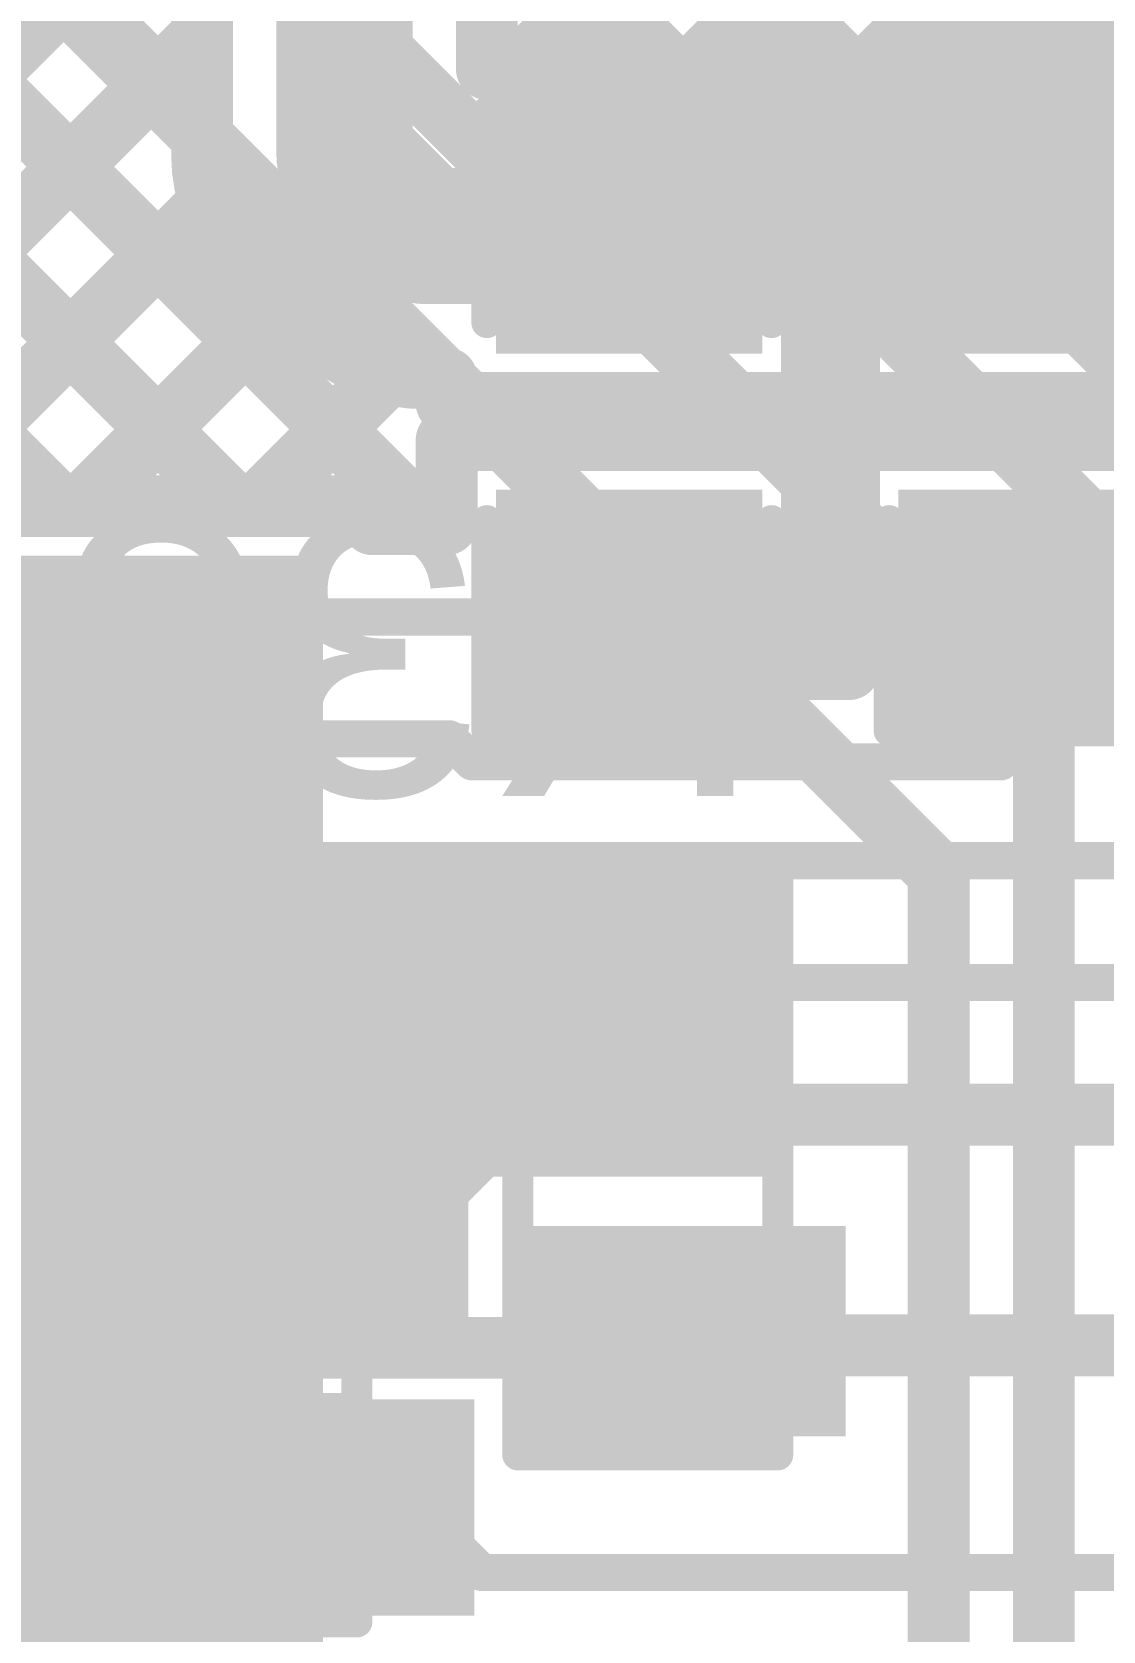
# Model space of a CAD drawing. Header units: millimetres. Extents: x -0.26 to 2.84, y -0.09 to 2.43.
# Drawn here: x 2.0575 to 2.2306, y 1.6595 to 1.918 of the extents above; entities that cross this region are included whole.
import ezdxf

# ---------------------------------------------------------------- set-up
doc = ezdxf.new("R2010")
doc.units = ezdxf.units.MM
doc.header["$MEASUREMENT"] = 0
for name, color, linetype in [('BottomLayer', 5, 'Continuous'), ('BottomOverlay', 54, 'Continuous'), ('BottomPaste', 16, 'Continuous'), ('BottomSolder', 6, 'Continuous'), ('TopLayer', 1, 'Continuous'), ('TopOverlay', 2, 'Continuous'), ('TopPaste', 8, 'Continuous'), ('TopSolder', 216, 'Continuous'), ('ViaHoleLayer', 16, 'Continuous')]:
    doc.layers.add(name, color=color, linetype=linetype)
doc.styles.add('Arial', font='', dxfattribs={"height": 0.2})
doc.styles.get('Arial').set_extended_font_data('Arial')

# ---------------------------------------------------------------- blocks, each defined once
blk = doc.blocks.new('R__0603_B_9')
at = {"layer": 'BottomLayer'}
for points in [[(-0.045, -0.0175), (-0.045, 0.0175), (-0.015, 0.0175), (-0.015, -0.0175)], [(0.015, -0.0175), (0.015, 0.0175), (0.045, 0.0175), (0.045, -0.0175)]]:
    blk.add_hatch(color=5, dxfattribs=at).paths.add_polyline_path(points)
at = {"layer": 'BottomPaste'}
for points in [[(-0.045, -0.0175), (-0.045, 0.0175), (-0.015, 0.0175), (-0.015, -0.0175)], [(0.015, -0.0175), (0.015, 0.0175), (0.045, 0.0175), (0.045, -0.0175)]]:
    blk.add_hatch(color=16, dxfattribs=at).paths.add_polyline_path(points)
at = {"layer": 'BottomSolder'}
for points in [[(-0.049, -0.0215), (-0.049, 0.0215), (-0.011, 0.0215), (-0.011, -0.0215)], [(0.011, -0.0215), (0.011, 0.0215), (0.049, 0.0215), (0.049, -0.0215)]]:
    blk.add_hatch(color=6, dxfattribs=at).paths.add_polyline_path(points)
at = {"layer": 'BottomOverlay', "const_width": 0.005}
for points in [[(-0.048, 0.021), (-0.048, -0.021)], [(-0.048, 0.021), (0.048, 0.021)], [(0.048, 0.021), (0.048, -0.021)], [(-0.048, -0.021), (0.048, -0.021)]]:
    blk.add_lwpolyline(points, dxfattribs=at)
at = {"layer": 'BottomOverlay', "const_width": 0.0025}
for points in [[(-0.04925, 0.021, 1), (-0.04675, 0.021, 1)], [(-0.04925, 0.021, 1), (-0.04675, 0.021, 1)], [(0.04675, 0.021, 1), (0.04925, 0.021, 1)], [(0.04675, 0.021, 1), (0.04925, 0.021, 1)], [(-0.04925, -0.021, 1), (-0.04675, -0.021, 1)], [(-0.04925, -0.021, 1), (-0.04675, -0.021, 1)], [(0.04675, -0.021, 1), (0.04925, -0.021, 1)], [(0.04675, -0.021, 1), (0.04925, -0.021, 1)]]:
    blk.add_lwpolyline(points, format="xyb", close=True, dxfattribs=at)
blk = doc.blocks.new('R__0603_B_10')
at = {"layer": 'BottomLayer'}
for points in [[(-0.045, -0.0175), (-0.045, 0.0175), (-0.015, 0.0175), (-0.015, -0.0175)], [(0.015, -0.0175), (0.015, 0.0175), (0.045, 0.0175), (0.045, -0.0175)]]:
    blk.add_hatch(color=5, dxfattribs=at).paths.add_polyline_path(points)
at = {"layer": 'BottomPaste'}
for points in [[(-0.045, -0.0175), (-0.045, 0.0175), (-0.015, 0.0175), (-0.015, -0.0175)], [(0.015, -0.0175), (0.015, 0.0175), (0.045, 0.0175), (0.045, -0.0175)]]:
    blk.add_hatch(color=16, dxfattribs=at).paths.add_polyline_path(points)
at = {"layer": 'BottomSolder'}
for points in [[(-0.049, -0.0215), (-0.049, 0.0215), (-0.011, 0.0215), (-0.011, -0.0215)], [(0.011, -0.0215), (0.011, 0.0215), (0.049, 0.0215), (0.049, -0.0215)]]:
    blk.add_hatch(color=6, dxfattribs=at).paths.add_polyline_path(points)
at = {"layer": 'BottomOverlay', "const_width": 0.005}
for points in [[(-0.048, 0.021), (-0.048, -0.021)], [(-0.048, 0.021), (0.048, 0.021)], [(0.048, 0.021), (0.048, -0.021)], [(-0.048, -0.021), (0.048, -0.021)]]:
    blk.add_lwpolyline(points, dxfattribs=at)
at = {"layer": 'BottomOverlay', "const_width": 0.0025}
for points in [[(-0.04925, 0.021, 1), (-0.04675, 0.021, 1)], [(-0.04925, 0.021, 1), (-0.04675, 0.021, 1)], [(0.04675, 0.021, 1), (0.04925, 0.021, 1)], [(0.04675, 0.021, 1), (0.04925, 0.021, 1)], [(-0.04925, -0.021, 1), (-0.04675, -0.021, 1)], [(-0.04925, -0.021, 1), (-0.04675, -0.021, 1)], [(0.04675, -0.021, 1), (0.04925, -0.021, 1)], [(0.04675, -0.021, 1), (0.04925, -0.021, 1)]]:
    blk.add_lwpolyline(points, format="xyb", close=True, dxfattribs=at)
blk = doc.blocks.new('PCM1865DBTR_71')
at = {"layer": 'TopLayer'}
for points in [[(0.1437, 0.13189), (0.08465, 0.13189), (0.08465, 0.1437), (0.1437, 0.1437)], [(0.1437, 0.1122), (0.08465, 0.1122), (0.08465, 0.12402), (0.1437, 0.12402)], [(0.1437, 0.09252), (0.08465, 0.09252), (0.08465, 0.10433), (0.1437, 0.10433)], [(0.1437, 0.07283), (0.08465, 0.07283), (0.08465, 0.08465), (0.1437, 0.08465)], [(0.1437, 0.05315), (0.08465, 0.05315), (0.08465, 0.06496), (0.1437, 0.06496)], [(0.1437, 0.03346), (0.08465, 0.03346), (0.08465, 0.04528), (0.1437, 0.04528)], [(0.1437, 0.01378), (0.08465, 0.01378), (0.08465, 0.02559), (0.1437, 0.02559)], [(0.1437, -0.00591), (0.08465, -0.00591), (0.08465, 0.00591), (0.1437, 0.00591)], [(0.1437, -0.02559), (0.08465, -0.02559), (0.08465, -0.01378), (0.1437, -0.01378)]]:
    blk.add_hatch(color=1, dxfattribs=at).paths.add_polyline_path(points)
at = {"layer": 'TopPaste'}
for points in [[(0.1437, 0.13189), (0.08465, 0.13189), (0.08465, 0.1437), (0.1437, 0.1437)], [(0.1437, 0.1122), (0.08465, 0.1122), (0.08465, 0.12402), (0.1437, 0.12402)], [(0.1437, 0.09252), (0.08465, 0.09252), (0.08465, 0.10433), (0.1437, 0.10433)], [(0.1437, 0.07283), (0.08465, 0.07283), (0.08465, 0.08465), (0.1437, 0.08465)], [(0.1437, 0.05315), (0.08465, 0.05315), (0.08465, 0.06496), (0.1437, 0.06496)], [(0.1437, 0.03346), (0.08465, 0.03346), (0.08465, 0.04528), (0.1437, 0.04528)], [(0.1437, 0.01378), (0.08465, 0.01378), (0.08465, 0.02559), (0.1437, 0.02559)], [(0.1437, -0.00591), (0.08465, -0.00591), (0.08465, 0.00591), (0.1437, 0.00591)], [(0.1437, -0.02559), (0.08465, -0.02559), (0.08465, -0.01378), (0.1437, -0.01378)]]:
    blk.add_hatch(color=8, dxfattribs=at).paths.add_polyline_path(points)
at = {"layer": 'TopSolder'}
for points in [[(0.1477, 0.12789), (0.08065, 0.12789), (0.08065, 0.1477), (0.1477, 0.1477)], [(0.1477, 0.1082), (0.08065, 0.1082), (0.08065, 0.12802), (0.1477, 0.12802)], [(0.1477, 0.08852), (0.08065, 0.08852), (0.08065, 0.10833), (0.1477, 0.10833)], [(0.1477, 0.06883), (0.08065, 0.06883), (0.08065, 0.08865), (0.1477, 0.08865)], [(0.1477, 0.04915), (0.08065, 0.04915), (0.08065, 0.06896), (0.1477, 0.06896)], [(0.1477, 0.02946), (0.08065, 0.02946), (0.08065, 0.04928), (0.1477, 0.04928)], [(0.1477, 0.00978), (0.08065, 0.00978), (0.08065, 0.02959), (0.1477, 0.02959)], [(0.1477, -0.00991), (0.08065, -0.00991), (0.08065, 0.00991), (0.1477, 0.00991)], [(0.1477, -0.02959), (0.08065, -0.02959), (0.08065, -0.00978), (0.1477, -0.00978)]]:
    blk.add_hatch(color=216, dxfattribs=at).paths.add_polyline_path(points)
blk = doc.blocks.new('C__0603_123')
at = {"layer": 'TopLayer'}
for points in [[(-0.045, -0.0175), (-0.045, 0.0175), (-0.015, 0.0175), (-0.015, -0.0175)], [(0.015, -0.0175), (0.015, 0.0175), (0.045, 0.0175), (0.045, -0.0175)]]:
    blk.add_hatch(color=1, dxfattribs=at).paths.add_polyline_path(points)
at = {"layer": 'TopPaste'}
for points in [[(-0.045, -0.0175), (-0.045, 0.0175), (-0.015, 0.0175), (-0.015, -0.0175)], [(0.015, -0.0175), (0.015, 0.0175), (0.045, 0.0175), (0.045, -0.0175)]]:
    blk.add_hatch(color=8, dxfattribs=at).paths.add_polyline_path(points)
at = {"layer": 'TopSolder'}
for points in [[(-0.049, -0.0215), (-0.049, 0.0215), (-0.011, 0.0215), (-0.011, -0.0215)], [(0.011, -0.0215), (0.011, 0.0215), (0.049, 0.0215), (0.049, -0.0215)]]:
    blk.add_hatch(color=216, dxfattribs=at).paths.add_polyline_path(points)
at = {"layer": 'TopOverlay', "const_width": 0.005}
for points in [[(-0.05, 0.023), (-0.05, -0.023)], [(-0.05, 0.023), (-0.016, 0.023)], [(0.016, 0.023), (0.05, 0.023)], [(0.05, 0.023), (0.05, -0.023)], [(-0.05, -0.023), (-0.016, -0.023)], [(0.016, -0.023), (0.05, -0.023)]]:
    blk.add_lwpolyline(points, dxfattribs=at)
at = {"layer": 'TopOverlay', "const_width": 0.0025}
for points in [[(-0.05125, 0.023, 1), (-0.04875, 0.023, 1)], [(-0.05125, 0.023, 1), (-0.04875, 0.023, 1)], [(-0.01725, 0.023, 1), (-0.01475, 0.023, 1)], [(0.01475, 0.023, 1), (0.01725, 0.023, 1)], [(0.04875, 0.023, 1), (0.05125, 0.023, 1)], [(0.04875, 0.023, 1), (0.05125, 0.023, 1)], [(-0.05125, -0.023, 1), (-0.04875, -0.023, 1)], [(-0.05125, -0.023, 1), (-0.04875, -0.023, 1)], [(-0.01725, -0.023, 1), (-0.01475, -0.023, 1)], [(0.01475, -0.023, 1), (0.01725, -0.023, 1)], [(0.04875, -0.023, 1), (0.05125, -0.023, 1)], [(0.04875, -0.023, 1), (0.05125, -0.023, 1)]]:
    blk.add_lwpolyline(points, format="xyb", close=True, dxfattribs=at)
blk = doc.blocks.new('C__0603_124')
at = {"layer": 'TopLayer'}
for points in [[(-0.045, -0.0175), (-0.045, 0.0175), (-0.015, 0.0175), (-0.015, -0.0175)], [(0.015, -0.0175), (0.015, 0.0175), (0.045, 0.0175), (0.045, -0.0175)]]:
    blk.add_hatch(color=1, dxfattribs=at).paths.add_polyline_path(points)
at = {"layer": 'TopPaste'}
for points in [[(-0.045, -0.0175), (-0.045, 0.0175), (-0.015, 0.0175), (-0.015, -0.0175)], [(0.015, -0.0175), (0.015, 0.0175), (0.045, 0.0175), (0.045, -0.0175)]]:
    blk.add_hatch(color=8, dxfattribs=at).paths.add_polyline_path(points)
at = {"layer": 'TopSolder'}
for points in [[(-0.049, -0.0215), (-0.049, 0.0215), (-0.011, 0.0215), (-0.011, -0.0215)], [(0.011, -0.0215), (0.011, 0.0215), (0.049, 0.0215), (0.049, -0.0215)]]:
    blk.add_hatch(color=216, dxfattribs=at).paths.add_polyline_path(points)
at = {"layer": 'TopOverlay', "const_width": 0.005}
for points in [[(-0.05, 0.023), (-0.05, -0.023)], [(-0.05, 0.023), (-0.016, 0.023)], [(0.016, 0.023), (0.05, 0.023)], [(0.05, 0.023), (0.05, -0.023)], [(-0.05, -0.023), (-0.016, -0.023)], [(0.016, -0.023), (0.05, -0.023)]]:
    blk.add_lwpolyline(points, dxfattribs=at)
at = {"layer": 'TopOverlay', "const_width": 0.0025}
for points in [[(-0.05125, 0.023, 1), (-0.04875, 0.023, 1)], [(-0.05125, 0.023, 1), (-0.04875, 0.023, 1)], [(-0.01725, 0.023, 1), (-0.01475, 0.023, 1)], [(0.01475, 0.023, 1), (0.01725, 0.023, 1)], [(0.04875, 0.023, 1), (0.05125, 0.023, 1)], [(0.04875, 0.023, 1), (0.05125, 0.023, 1)], [(-0.05125, -0.023, 1), (-0.04875, -0.023, 1)], [(-0.05125, -0.023, 1), (-0.04875, -0.023, 1)], [(-0.01725, -0.023, 1), (-0.01475, -0.023, 1)], [(0.01475, -0.023, 1), (0.01725, -0.023, 1)], [(0.04875, -0.023, 1), (0.05125, -0.023, 1)], [(0.04875, -0.023, 1), (0.05125, -0.023, 1)]]:
    blk.add_lwpolyline(points, format="xyb", close=True, dxfattribs=at)

msp = doc.modelspace()

# ---------------------------------------------------------------- hatches: boundary and pattern name
at = {"layer": 'BottomLayer'}
for points in [[(2.069, 1.707), (2.128, 1.707), (2.128, 1.784), (2.069, 1.784)], [(2.121, 1.733), (2.178, 1.733), (2.178, 1.784), (2.121, 1.784)], [(2.136, 1.691), (2.189, 1.691), (2.189, 1.725), (2.136, 1.725)], [(2.067, 1.662), (2.129, 1.662), (2.129, 1.697), (2.067, 1.697)]]:
    msp.add_hatch(color=5, dxfattribs=at).paths.add_polyline_path(points)
h = msp.add_hatch(color=5, dxfattribs=at)
edge = h.paths.add_edge_path()
edge.add_arc((2.154, 1.743), 0.00886, 0, 360)
h = msp.add_hatch(color=5, dxfattribs=at)
edge = h.paths.add_edge_path()
edge.add_arc((2.177, 1.70441), 0.01181, 0, 360)
h = msp.add_hatch(color=5, dxfattribs=at)
edge = h.paths.add_edge_path()
edge.add_arc((2.118, 1.678), 0.00886, 0, 360)
at = {"layer": 'TopLayer'}
h = msp.add_hatch(color=1, dxfattribs=at)
edge = h.paths.add_edge_path()
edge.add_arc((2.154, 1.743), 0.00886, 0, 360)
h = msp.add_hatch(color=1, dxfattribs=at)
edge = h.paths.add_edge_path()
edge.add_arc((2.177, 1.70441), 0.01181, 0, 360)
h = msp.add_hatch(color=1, dxfattribs=at)
edge = h.paths.add_edge_path()
edge.add_arc((2.118, 1.678), 0.00886, 0, 360)
at = {"layer": 'ViaHoleLayer'}
h = msp.add_hatch(color=16, dxfattribs=at)
edge = h.paths.add_edge_path()
edge.add_arc((2.154, 1.743), 0.00591, 0, 360)
h = msp.add_hatch(color=16, dxfattribs=at)
edge = h.paths.add_edge_path()
edge.add_arc((2.177, 1.70441), 0.00591, 0, 360)
h = msp.add_hatch(color=16, dxfattribs=at)
edge = h.paths.add_edge_path()
edge.add_arc((2.118, 1.678), 0.00591, 0, 360)

# ---------------------------------------------------------------- linework, layer by layer
at = {"layer": 'BottomLayer'}
for points, const_width in [([(2.097, 2.033), (2.294, 1.836)], 0.018), ([(2.094, 2.004), (2.264, 1.834)], 0.01), ([(2.08, 1.987), (2.24, 1.827)], 0.01), ([(2.06, 1.969), (2.221, 1.808)], 0.01), ([(2.035, 1.951), (2.204, 1.782)], 0.01), ([(2.221, 1.343), (2.221, 1.808)], 0.01), ([(2.204, 1.57099), (2.204, 1.782)], 0.01), ([(2.054, 1.659), (2.068, 1.645)], 0.006)]:
    msp.add_lwpolyline(points, dxfattribs=dict(at, const_width=const_width))
at = {"layer": 'BottomLayer', "const_width": 0.005}
for points in [[(2.2185, 1.808, 1), (2.2235, 1.808, 1)], [(2.2185, 1.808, 1), (2.2235, 1.808, 1)], [(2.2015, 1.782, 1), (2.2065, 1.782, 1)], [(2.2015, 1.782, 1), (2.2065, 1.782, 1)]]:
    msp.add_lwpolyline(points, format="xyb", close=True, dxfattribs=at)
at = {"layer": 'TopLayer'}
for points, const_width in [([(1.91732, 1.986), (2.06199, 1.84133)], 0.01), ([(1.94561, 1.986), (2.09028, 1.84133)], 0.01), ([(1.97389, 1.986), (2.12147, 1.83842)], 0.01), ([(2.00218, 1.986), (2.085, 1.90318)], 0.01), ([(2.13607, 1.912), (2.17807, 1.954)], 0.01), ([(2.16436, 1.912), (2.20636, 1.954)], 0.01), ([(2.1756, 1.954), (2.2176, 1.912)], 0.01), ([(2.19264, 1.912), (2.23464, 1.954)], 0.01), ([(2.108, 1.89789), (2.108, 1.946)], 0.022), ([(2.14792, 1.95339), (2.1895, 1.91181)], 0.01), ([(1.88418, 1.74497), (2.085, 1.94578)], 0.01), ([(2.085, 1.89789), (2.085, 1.946)], 0.01), ([(2.13378, 1.93925), (2.16103, 1.912)], 0.01), ([(2.131, 1.912), (2.131, 1.93647)], 0.01), ([(2.22092, 1.912), (2.233, 1.92408)], 0.01), ([(2.233, 1.912), (2.233, 1.92511)], 0.01), ([(1.9095, 1.742), (2.085, 1.9175)], 0.01), ([(2.131, 1.912), (2.1835, 1.912)], 0.01), ([(2.1835, 1.858), (2.1835, 1.912)], 0.01), ([(2.1895, 1.912), (2.233, 1.912)], 0.01), ([(2.1895, 1.90886), (2.19264, 1.912)], 0.01), ([(2.1895, 1.858), (2.1895, 1.912)], 0.01), ([(2.1835, 1.90286), (2.1895, 1.90886)], 0.01), ([(2.108, 1.89789), (2.12089, 1.885)], 0.022), ([(2.03712, 1.84133), (2.08624, 1.89045)], 0.01), ([(2.12089, 1.885), (2.154, 1.885)], 0.022), ([(2.1835, 1.88953), (2.1895, 1.88353)], 0.01), ([(2.219, 1.885), (2.24211, 1.885)], 0.02), ([(2.09174, 1.88162), (2.10462, 1.86874)], 0.01), ([(2.1835, 1.87458), (2.1895, 1.88058)], 0.01), ([(2.0654, 1.84133), (2.09872, 1.87464)], 0.01), ([(2.09368, 1.84133), (2.1151, 1.86274)], 0.01), ([(2.12089, 1.862), (2.1245, 1.862)], 0.01), ([(2.1245, 1.858), (2.1245, 1.862)], 0.01), ([(2.1835, 1.86124), (2.19274, 1.852)], 0.01), ([(2.1245, 1.858), (2.1835, 1.858)], 0.01), ([(2.13018, 1.858), (2.13618, 1.852)], 0.01), ([(2.13264, 1.852), (2.13864, 1.858)], 0.01), ([(2.15846, 1.858), (2.16446, 1.852)], 0.01), ([(2.16092, 1.852), (2.16692, 1.858)], 0.01), ([(2.1835, 1.84629), (2.19521, 1.858)], 0.01), ([(2.1895, 1.858), (2.2485, 1.858)], 0.01), ([(2.21503, 1.858), (2.22103, 1.852)], 0.01), ([(2.21749, 1.852), (2.22349, 1.858)], 0.01), ([(2.1245, 1.83842), (2.1245, 1.852)], 0.01), ([(2.1245, 1.852), (2.1835, 1.852)], 0.01), ([(2.1835, 1.815), (2.1835, 1.852)], 0.01), ([(2.1895, 1.852), (2.2485, 1.852)], 0.01), ([(2.1895, 1.815), (2.1895, 1.852)], 0.01), ([(2.11906, 1.83842), (2.1245, 1.84386)], 0.01), ([(2.02948, 1.84133), (2.11253, 1.84133)], 0.01), ([(2.11253, 1.83842), (2.1245, 1.83842)], 0.01), ([(2.1835, 1.83296), (2.1895, 1.82696)], 0.01), ([(2.15208, 1.82342), (2.15366, 1.825)], 0.006), ([(2.1835, 1.81801), (2.1895, 1.82401)], 0.01), ([(2.21851, 1.82485), (2.21866, 1.825)], 0.006), ([(2.21851, 1.80451), (2.21851, 1.82485)], 0.006), ([(2.071, 1.82342), (2.15208, 1.82342)], 0.006), ([(2.1835, 1.815), (2.1895, 1.815)], 0.01), ([(2.071, 1.80374), (2.12492, 1.80374)], 0.006), ([(2.12492, 1.80374), (2.12866, 1.8)], 0.006), ([(2.214, 1.8), (2.21851, 1.80451)], 0.006), ([(2.12866, 1.8), (2.214, 1.8)], 0.006), ([(2.071, 1.78405), (2.27671, 1.78405)], 0.006), ([(2.071, 1.76437), (2.34403, 1.76437)], 0.006), ([(2.00468, 1.74468), (2.071, 1.74468)], 0.01), ([(2.071, 1.74468), (2.11053, 1.74468)], 0.01), ([(2.117, 1.725), (2.135, 1.743)], 0.01), ([(2.135, 1.743), (2.154, 1.743)], 0.01), ([(2.154, 1.743), (2.377, 1.743)], 0.01), ([(2.022, 1.725), (2.071, 1.725)], 0.01), ([(2.071, 1.725), (2.117, 1.725)], 0.01), ([(2.071, 1.70531), (2.17609, 1.70531)], 0.01), ([(2.17609, 1.70531), (2.1777, 1.7037)], 0.01), ([(2.1777, 1.7037), (2.1797, 1.7057)], 0.01), ([(2.1797, 1.7057), (2.2627, 1.7057)], 0.01), ([(2.071, 1.68563), (2.10907, 1.68563)], 0.006), ([(2.10907, 1.68563), (2.1167, 1.678)], 0.006), ([(2.1167, 1.678), (2.12117, 1.678)], 0.006), ([(2.12117, 1.678), (2.13017, 1.669)], 0.006), ([(2.13017, 1.669), (2.322, 1.669)], 0.006)]:
    msp.add_lwpolyline(points, dxfattribs=dict(at, const_width=const_width))
for points, const_width in [([(2.0825, 1.9175, 1), (2.0875, 1.9175, 1)], 0.005), ([(2.1285, 1.912, 1), (2.1335, 1.912, 1)], 0.005), ([(2.1285, 1.912, 1), (2.1335, 1.912, 1)], 0.005), ([(2.13357, 1.912, 1), (2.13857, 1.912, 1)], 0.005), ([(2.15853, 1.912, 1), (2.16353, 1.912, 1)], 0.005), ([(2.16186, 1.912, 1), (2.16686, 1.912, 1)], 0.005), ([(2.181, 1.912, 1), (2.186, 1.912, 1)], 0.005), ([(2.181, 1.912, 1), (2.186, 1.912, 1)], 0.005), ([(2.187, 1.912, 1), (2.192, 1.912, 1)], 0.005), ([(2.187, 1.912, 1), (2.192, 1.912, 1)], 0.005), ([(2.187, 1.91181, 1), (2.192, 1.91181, 1)], 0.005), ([(2.19014, 1.912, 1), (2.19514, 1.912, 1)], 0.005), ([(2.19014, 1.912, 1), (2.19514, 1.912, 1)], 0.005), ([(2.2151, 1.912, 1), (2.2201, 1.912, 1)], 0.005), ([(2.21842, 1.912, 1), (2.22342, 1.912, 1)], 0.005), ([(2.2305, 1.912, 1), (2.2355, 1.912, 1)], 0.005), ([(2.2305, 1.912, 1), (2.2355, 1.912, 1)], 0.005), ([(2.187, 1.90886, 1), (2.192, 1.90886, 1)], 0.005), ([(2.187, 1.90886, 1), (2.192, 1.90886, 1)], 0.005), ([(2.0825, 1.90318, 1), (2.0875, 1.90318, 1)], 0.005), ([(2.1025, 1.89789, 1), (2.1135, 1.89789, 1)], 0.011), ([(2.1025, 1.89789, 1), (2.1135, 1.89789, 1)], 0.011), ([(2.181, 1.90286, 1), (2.186, 1.90286, 1)], 0.005), ([(2.0825, 1.89789, 1), (2.0875, 1.89789, 1)], 0.005), ([(2.0825, 1.89789, 1), (2.0875, 1.89789, 1)], 0.005), ([(2.0825, 1.89789, 1), (2.0875, 1.89789, 1)], 0.005), ([(2.08374, 1.89045, 1), (2.08874, 1.89045, 1)], 0.005), ([(2.11539, 1.885, 1), (2.12639, 1.885, 1)], 0.011), ([(2.11539, 1.885, 1), (2.12639, 1.885, 1)], 0.011), ([(2.1485, 1.885, 1), (2.1595, 1.885, 1)], 0.011), ([(2.181, 1.88953, 1), (2.186, 1.88953, 1)], 0.005), ([(2.214, 1.885, 1), (2.224, 1.885, 1)], 0.01), ([(2.08924, 1.88162, 1), (2.09424, 1.88162, 1)], 0.005), ([(2.08924, 1.88162, 1), (2.09424, 1.88162, 1)], 0.005), ([(2.08924, 1.88162, 1), (2.09424, 1.88162, 1)], 0.005), ([(2.187, 1.88353, 1), (2.192, 1.88353, 1)], 0.005), ([(2.187, 1.88058, 1), (2.192, 1.88058, 1)], 0.005), ([(2.09622, 1.87464, 1), (2.10122, 1.87464, 1)], 0.005), ([(2.181, 1.87458, 1), (2.186, 1.87458, 1)], 0.005), ([(2.10212, 1.86874, 1), (2.10712, 1.86874, 1)], 0.005), ([(2.10212, 1.86874, 1), (2.10712, 1.86874, 1)], 0.005), ([(2.10212, 1.86874, 1), (2.10712, 1.86874, 1)], 0.005), ([(2.1126, 1.86274, 1), (2.1176, 1.86274, 1)], 0.005), ([(2.11839, 1.862, 1), (2.12339, 1.862, 1)], 0.005), ([(2.11839, 1.862, 1), (2.12339, 1.862, 1)], 0.005), ([(2.11839, 1.862, 1), (2.12339, 1.862, 1)], 0.005), ([(2.122, 1.862, 1), (2.127, 1.862, 1)], 0.005), ([(2.122, 1.862, 1), (2.127, 1.862, 1)], 0.005), ([(2.181, 1.86124, 1), (2.186, 1.86124, 1)], 0.005), ([(2.122, 1.858, 1), (2.127, 1.858, 1)], 0.005), ([(2.122, 1.858, 1), (2.127, 1.858, 1)], 0.005), ([(2.12768, 1.858, 1), (2.13268, 1.858, 1)], 0.005), ([(2.13614, 1.858, 1), (2.14114, 1.858, 1)], 0.005), ([(2.15596, 1.858, 1), (2.16096, 1.858, 1)], 0.005), ([(2.16442, 1.858, 1), (2.16942, 1.858, 1)], 0.005), ([(2.181, 1.858, 1), (2.186, 1.858, 1)], 0.005), ([(2.181, 1.858, 1), (2.186, 1.858, 1)], 0.005), ([(2.187, 1.858, 1), (2.192, 1.858, 1)], 0.005), ([(2.187, 1.858, 1), (2.192, 1.858, 1)], 0.005), ([(2.19271, 1.858, 1), (2.19771, 1.858, 1)], 0.005), ([(2.21253, 1.858, 1), (2.21753, 1.858, 1)], 0.005), ([(2.22099, 1.858, 1), (2.22599, 1.858, 1)], 0.005), ([(2.122, 1.852, 1), (2.127, 1.852, 1)], 0.005), ([(2.122, 1.852, 1), (2.127, 1.852, 1)], 0.005), ([(2.13014, 1.852, 1), (2.13514, 1.852, 1)], 0.005), ([(2.13368, 1.852, 1), (2.13868, 1.852, 1)], 0.005), ([(2.15842, 1.852, 1), (2.16342, 1.852, 1)], 0.005), ([(2.16196, 1.852, 1), (2.16696, 1.852, 1)], 0.005), ([(2.181, 1.852, 1), (2.186, 1.852, 1)], 0.005), ([(2.181, 1.852, 1), (2.186, 1.852, 1)], 0.005), ([(2.187, 1.852, 1), (2.192, 1.852, 1)], 0.005), ([(2.187, 1.852, 1), (2.192, 1.852, 1)], 0.005), ([(2.19024, 1.852, 1), (2.19524, 1.852, 1)], 0.005), ([(2.21499, 1.852, 1), (2.21999, 1.852, 1)], 0.005), ([(2.21853, 1.852, 1), (2.22353, 1.852, 1)], 0.005), ([(2.181, 1.84629, 1), (2.186, 1.84629, 1)], 0.005), ([(2.122, 1.84386, 1), (2.127, 1.84386, 1)], 0.005), ([(2.05949, 1.84133, 1), (2.06449, 1.84133, 1)], 0.005), ([(2.0629, 1.84133, 1), (2.0679, 1.84133, 1)], 0.005), ([(2.08778, 1.84133, 1), (2.09278, 1.84133, 1)], 0.005), ([(2.09118, 1.84133, 1), (2.09618, 1.84133, 1)], 0.005), ([(2.11003, 1.84133, 1), (2.11503, 1.84133, 1)], 0.005), ([(2.11003, 1.83842, 1), (2.11503, 1.83842, 1)], 0.005), ([(2.11656, 1.83842, 1), (2.12156, 1.83842, 1)], 0.005), ([(2.11897, 1.83842, 1), (2.12397, 1.83842, 1)], 0.005), ([(2.122, 1.83842, 1), (2.127, 1.83842, 1)], 0.005), ([(2.122, 1.83842, 1), (2.127, 1.83842, 1)], 0.005), ([(2.181, 1.83296, 1), (2.186, 1.83296, 1)], 0.005), ([(2.187, 1.82696, 1), (2.192, 1.82696, 1)], 0.005), ([(2.15216, 1.825, 1), (2.15516, 1.825, 1)], 0.003), ([(2.187, 1.82401, 1), (2.192, 1.82401, 1)], 0.005), ([(2.21701, 1.82485, 1), (2.22001, 1.82485, 1)], 0.003), ([(2.21701, 1.82485, 1), (2.22001, 1.82485, 1)], 0.003), ([(2.21716, 1.825, 1), (2.22016, 1.825, 1)], 0.003), ([(2.0695, 1.82342, 1), (2.0725, 1.82342, 1)], 0.003), ([(2.15058, 1.82342, 1), (2.15358, 1.82342, 1)], 0.003), ([(2.15058, 1.82342, 1), (2.15358, 1.82342, 1)], 0.003), ([(2.181, 1.81801, 1), (2.186, 1.81801, 1)], 0.005), ([(2.181, 1.815, 1), (2.186, 1.815, 1)], 0.005), ([(2.181, 1.815, 1), (2.186, 1.815, 1)], 0.005), ([(2.187, 1.815, 1), (2.192, 1.815, 1)], 0.005), ([(2.187, 1.815, 1), (2.192, 1.815, 1)], 0.005), ([(2.0695, 1.80374, 1), (2.0725, 1.80374, 1)], 0.003), ([(2.12342, 1.80374, 1), (2.12642, 1.80374, 1)], 0.003), ([(2.12342, 1.80374, 1), (2.12642, 1.80374, 1)], 0.003), ([(2.21701, 1.80451, 1), (2.22001, 1.80451, 1)], 0.003), ([(2.21701, 1.80451, 1), (2.22001, 1.80451, 1)], 0.003), ([(2.12716, 1.8, 1), (2.13016, 1.8, 1)], 0.003), ([(2.12716, 1.8, 1), (2.13016, 1.8, 1)], 0.003), ([(2.2125, 1.8, 1), (2.2155, 1.8, 1)], 0.003), ([(2.2125, 1.8, 1), (2.2155, 1.8, 1)], 0.003), ([(2.0695, 1.78405, 1), (2.0725, 1.78405, 1)], 0.003), ([(2.0695, 1.76437, 1), (2.0725, 1.76437, 1)], 0.003), ([(2.0685, 1.74468, 1), (2.0735, 1.74468, 1)], 0.005), ([(2.0685, 1.74468, 1), (2.0735, 1.74468, 1)], 0.005), ([(2.10803, 1.74468, 1), (2.11303, 1.74468, 1)], 0.005), ([(2.1325, 1.743, 1), (2.1375, 1.743, 1)], 0.005), ([(2.1325, 1.743, 1), (2.1375, 1.743, 1)], 0.005), ([(2.1515, 1.743, 1), (2.1565, 1.743, 1)], 0.005), ([(2.1515, 1.743, 1), (2.1565, 1.743, 1)], 0.005), ([(2.0685, 1.725, 1), (2.0735, 1.725, 1)], 0.005), ([(2.0685, 1.725, 1), (2.0735, 1.725, 1)], 0.005), ([(2.1145, 1.725, 1), (2.1195, 1.725, 1)], 0.005), ([(2.1145, 1.725, 1), (2.1195, 1.725, 1)], 0.005), ([(2.0685, 1.70531, 1), (2.0735, 1.70531, 1)], 0.005), ([(2.17359, 1.70531, 1), (2.17859, 1.70531, 1)], 0.005), ([(2.17359, 1.70531, 1), (2.17859, 1.70531, 1)], 0.005), ([(2.1752, 1.7037, 1), (2.1802, 1.7037, 1)], 0.005), ([(2.1752, 1.7037, 1), (2.1802, 1.7037, 1)], 0.005), ([(2.1772, 1.7057, 1), (2.1822, 1.7057, 1)], 0.005), ([(2.1772, 1.7057, 1), (2.1822, 1.7057, 1)], 0.005), ([(2.0695, 1.68563, 1), (2.0725, 1.68563, 1)], 0.003), ([(2.10757, 1.68563, 1), (2.11057, 1.68563, 1)], 0.003), ([(2.10757, 1.68563, 1), (2.11057, 1.68563, 1)], 0.003), ([(2.1152, 1.678, 1), (2.1182, 1.678, 1)], 0.003), ([(2.1152, 1.678, 1), (2.1182, 1.678, 1)], 0.003), ([(2.11967, 1.678, 1), (2.12267, 1.678, 1)], 0.003), ([(2.11967, 1.678, 1), (2.12267, 1.678, 1)], 0.003), ([(2.12867, 1.669, 1), (2.13167, 1.669, 1)], 0.003), ([(2.12867, 1.669, 1), (2.13167, 1.669, 1)], 0.003)]:
    msp.add_lwpolyline(points, format="xyb", close=True, dxfattribs=dict(at, const_width=const_width))
at = {"layer": 'TopLayer', "const_width": 0.01}
for points in [[(2.09174, 1.88162, -0.198912), (2.085, 1.89789)], [(2.09174, 1.88162, -0.198912), (2.085, 1.89789)], [(2.12089, 1.862, -0.198912), (2.10462, 1.86874)], [(2.12089, 1.862, -0.198912), (2.10462, 1.86874)]]:
    msp.add_lwpolyline(points, format="xyb", dxfattribs=at)

# ---------------------------------------------------------------- block references
at = {"rotation": 90}
for name, p in [('C__0603_123', (2.154, 1.855)), ('C__0603_124', (2.219, 1.855)), ('R__0603_B_9', (2.157, 1.736)), ('R__0603_B_10', (2.089, 1.709))]:
    msp.add_blockref(name, p, dxfattribs=at)
msp.add_blockref('PCM1865DBTR_71', (1.95683, 1.68563))

# ---------------------------------------------------------------- texts
at = {"layer": 'BottomOverlay', "style": 'Arial', "text_generation_flag": 2}
msp.add_text('R33', height=0.045, dxfattribs=at).set_placement((2.17598, 1.79451))

doc.saveas('drawing.dxf')
